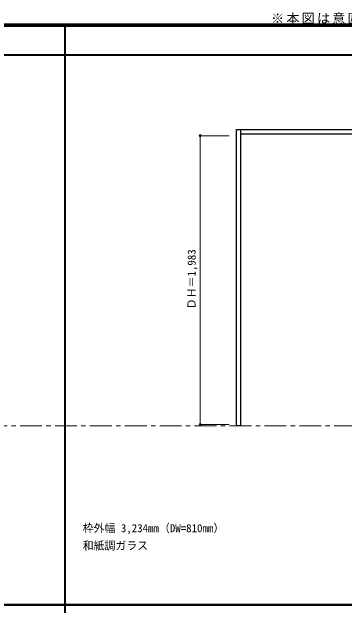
# Model space of a CAD drawing. Units: millimetres, scale not verified. Extents: x -6000 to 5700, y -4307 to 4260.
# Drawn here: x -267 to 2018, y 186 to 4260 of the extents above; entities that cross this region are included whole.
import ezdxf
from ezdxf.enums import TextEntityAlignment as Align

# ---------------------------------------------------------------- set-up
doc = ezdxf.new("R2010")
doc.units = ezdxf.units.MM
doc.header["$LTSCALE"] = 30
doc.header["$PDMODE"] = 32
doc.header["$PDSIZE"] = 15
doc.linetypes.add('CHAIN1', pattern=[8, 5, -1, 1, -1])
doc.linetypes.add('DASHED1', pattern=[1.8, 1.2, -0.6])
for name, color, linetype, lineweight in [('0-1_通り芯', 7, 'CHAIN1', 18), ('0-4_枠', 3, 'Continuous', 25), ('0-B_寸法', 7, 'Continuous', 9), ('0-C_ハッチ', 4, 'DASHED1', 9), ('F-1_枠', 6, 'Continuous', 40)]:
    doc.layers.add(name, color=color, linetype=linetype, lineweight=lineweight)
doc.layers.add('0-A_文字', color=7, linetype='Continuous')
doc.styles.add('ＭＳ ゴシック', font='')
doc.styles.get('ＭＳ ゴシック').set_extended_font_data('MS Gothic')

msp = doc.modelspace()

# ---------------------------------------------------------------- linework, layer by layer
at = {"layer": '0-1_通り芯'}
msp.add_line((-5490, 1418), (5690, 1418), dxfattribs=at)
at = {"layer": '0-4_枠'}
for p, q in [((1278, 1418), (1278, 3453)), ((1278, 3453), (4512, 3453)), ((1308, 1418), (1308, 3453)), ((1308, 3423), (4482, 3423)), ((1308, 1418), (1278, 1418))]:
    msp.add_line(p, q, dxfattribs=at)
at = {"layer": '0-B_寸法', "color": 4}
for p, q in [((1028, 3409.5), (1228, 3409.5)), ((1028, 3409.5), (1028, 1426.5)), ((1028, 1426.5), (1228, 1426.5))]:
    msp.add_line(p, q, dxfattribs=at)
at = {"layer": '0-B_寸法'}
for p in [(1028, 3409.5), (1028, 1426.5)]:
    msp.add_point(p, dxfattribs=at)
at = {"layer": 'F-1_枠'}
for p, q in [((-6000, 4175), (5700, 4175)), ((-6000, 4170), (5700, 4170)), ((-6000, 4165), (5700, 4165)), ((100, -3790), (100, 4175)), ((-6000, 3965), (5700, 3965)), ((-6000, 190.5), (5700, 190.5)), ((-6000, 187.5), (5700, 187.5))]:
    msp.add_line(p, q, dxfattribs=at)

# ---------------------------------------------------------------- texts
at = {"layer": '0-A_文字', "style": 'ＭＳ ゴシック'}
for s, p in [('枠外幅 3,234mm（DW=810mm）', (220, 670.5)), ('和紙調ガラス', (220, 550.5))]:
    msp.add_text(s, height=54.99, dxfattribs=at).set_placement(p, align=Align.BOTTOM_LEFT)
at = {"layer": '0-B_寸法', "style": 'ＭＳ ゴシック'}
msp.add_text('ＤＨ＝1,983', height=54.99, rotation=90, dxfattribs=at).set_placement((1013, 2217.75), align=Align.BOTTOM_LEFT)
at = {"layer": '0-C_ハッチ', "color": 7, "insert": (1515, 4175), "char_height": 65.98, "attachment_point": 7, "style": 'ＭＳ ゴシック'}
msp.add_mtext('\\T1.17;※本図は意匠確認用です。\u3000表記の簡略化している部位がございますのでご注意下さい。', dxfattribs=at)

doc.saveas('drawing.dxf')
